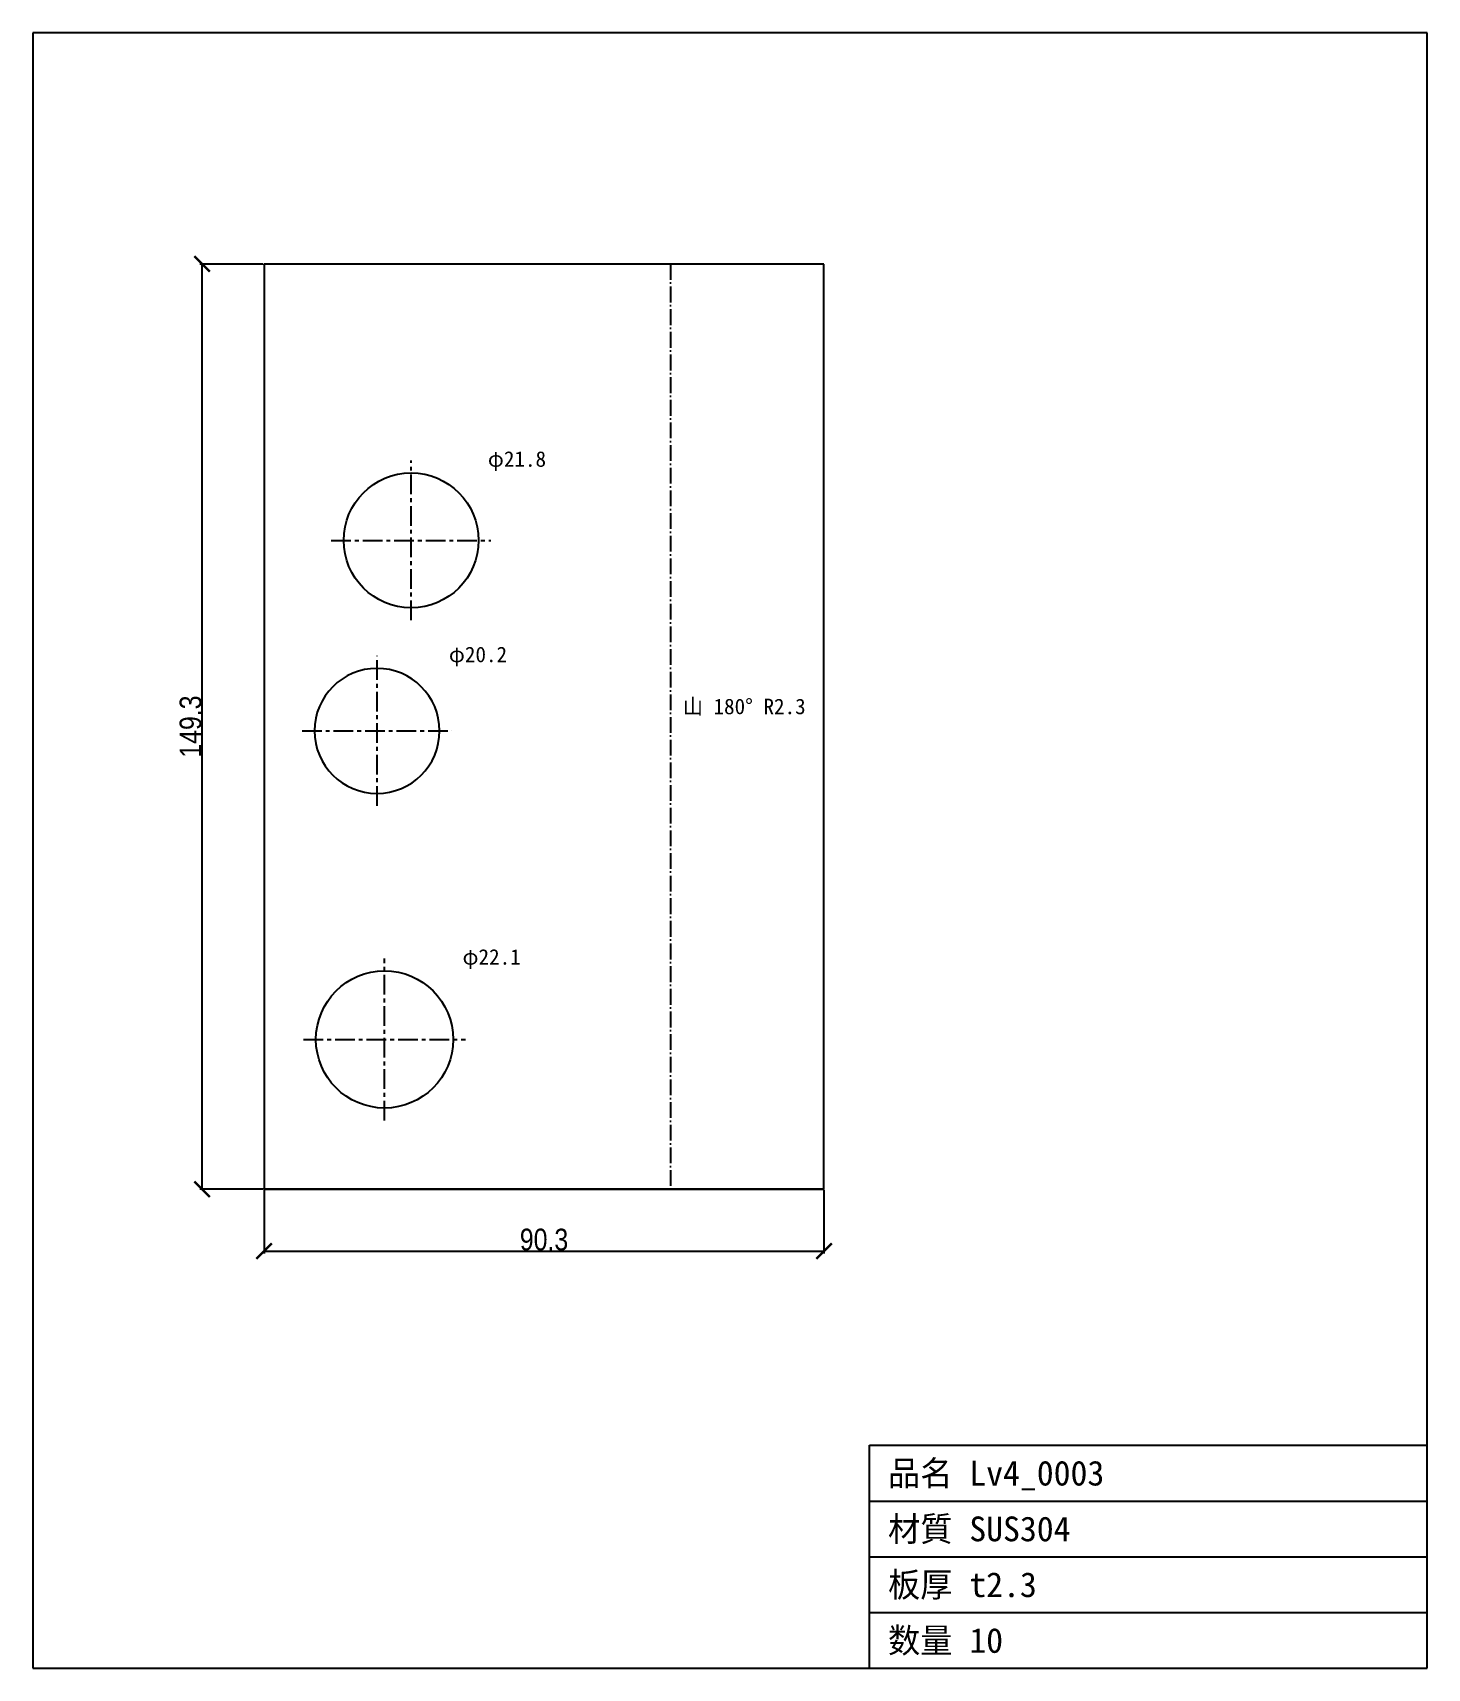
# Model space of a CAD drawing. Header units: millimetres. Extents: x -37 to 188, y -77 to 187.
import ezdxf

# ---------------------------------------------------------------- set-up
doc = ezdxf.new("R2010")
doc.units = ezdxf.units.MM
doc.linetypes.add('CENTER', pattern=[5.08, 3.175, -0.635, 0.635, -0.635])
doc.linetypes.add('DASHDOT', pattern=[3.556, 2.54, -0.508, 0, -0.508])
doc.styles.add('OpenSansCondensed-Light', font='OpenSansCondensed-Light.ttf')
doc.dimstyles.new('EZDXF', dxfattribs={"dimtxt": 0.25, "dimasz": 0.175, "dimexe": 0.375, "dimexo": 0.125, "dimgap": 0.1, "dimtad": 1, "dimlfac": 100, "dimzin": 12, "dimdsep": 46, "dimtxsty": 'OpenSansCondensed-Light', "dimblk": 'ARCHTICK', "dimcen": 2.5, "dimazin": 3, "dimtfac": 0.5, "dimtmove": 2, "dimatfit": 3})

# ---------------------------------------------------------------- blocks, each defined once
blk = doc.blocks.new('HOLE_D21_76')
blk.add_circle((0, 0), 10.88)
blk = doc.blocks.new('_ARCHTICK')
at = {"color": 0, "linetype": 'BYBLOCK', "const_width": 0.15}
blk.add_lwpolyline([(-0.5, -0.5), (0.5, 0.5)], dxfattribs=at)

msp = doc.modelspace()

# ---------------------------------------------------------------- linework, layer by layer
at = {"color": 7, "linetype": 'CONTINUOUS'}
for p, q in [((187.65, 186.63), (-37.33, 186.63)), ((-37.33, 186.63), (-37.33, -77.33)), ((187.65, -77.33), (187.65, 186.63)), ((0, 149.3), (0, 0)), ((90.32, 149.3), (0, 149.3)), ((90.32, 0), (90.32, 149.3)), ((0, 0), (90.32, 0)), ((90.32, 0), (0, 0)), ((97.65, -77.33), (97.65, -41.33)), ((97.65, -41.33), (187.65, -41.33)), ((97.65, -50.33), (187.65, -50.33)), ((97.65, -59.33), (187.65, -59.33)), ((97.65, -68.33), (187.65, -68.33)), ((-37.33, -77.33), (187.65, -77.33))]:
    msp.add_line(p, q, dxfattribs=at)
at = {"color": 4, "linetype": 'DASHDOT'}
msp.add_line((65.55, 149.3), (65.55, 0), dxfattribs=at)
at = {"color": 1, "linetype": 'CENTER'}
for p, q in [((23.72, 91.82), (23.72, 117.58)), ((10.84, 104.7), (36.6, 104.7)), ((18.22, 61.86), (18.22, 86.04)), ((6.13, 73.95), (30.31, 73.95)), ((19.44, 11.09), (19.44, 37.23)), ((6.37, 24.16), (32.51, 24.16))]:
    msp.add_line(p, q, dxfattribs=at)
at = {"color": 7, "linetype": 'CONTINUOUS'}
msp.add_circle((19.44, 24.16), 11.07, dxfattribs=at)
for start, end in [(0, 180), (180, 0)]:
    msp.add_arc((18.22, 73.95), 10.09, start, end, dxfattribs=at)

# ---------------------------------------------------------------- block references
msp.add_blockref('HOLE_D21_76', (23.72, 104.7), dxfattribs=at)

# ---------------------------------------------------------------- texts
at = {"color": 2}
for s, height, p in [('φ21.8', 2.5, (36.1, 116.58)), ('φ20.2', 2.5, (29.81, 85.04)), ('山 180° R2.3', 2.5, (67.55, 76.65)), ('φ22.1', 2.5, (32.01, 36.23)), ('品名 Lv4_0003', 4, (100.65, -47.83)), ('材質 SUS304', 4, (100.65, -56.83)), ('板厚 t2.3', 4, (100.65, -65.83)), ('数量 10', 4, (100.65, -74.83))]:
    msp.add_text(s, height=height, dxfattribs=at).set_placement(p)

# ---------------------------------------------------------------- dimensions: what is measured, and where the dimension line sits
at = {"color": 8}
msp.add_linear_dim(base=(-10, 0), p1=(0, 0), p2=(0, 149.3), angle=90, dimstyle='EZDXF', override={"dimtxt": 3.5, "dimasz": 2.5, "dimdec": 1, "dimlfac": 1}, dxfattribs=at).render()
msp.add_linear_dim(base=(0, -10), p1=(0, 0), p2=(90.32, 0), dimstyle='EZDXF', override={"dimtxt": 3.5, "dimasz": 2.5, "dimdec": 1, "dimlfac": 1}, dxfattribs=at).render()

doc.saveas('drawing.dxf')
